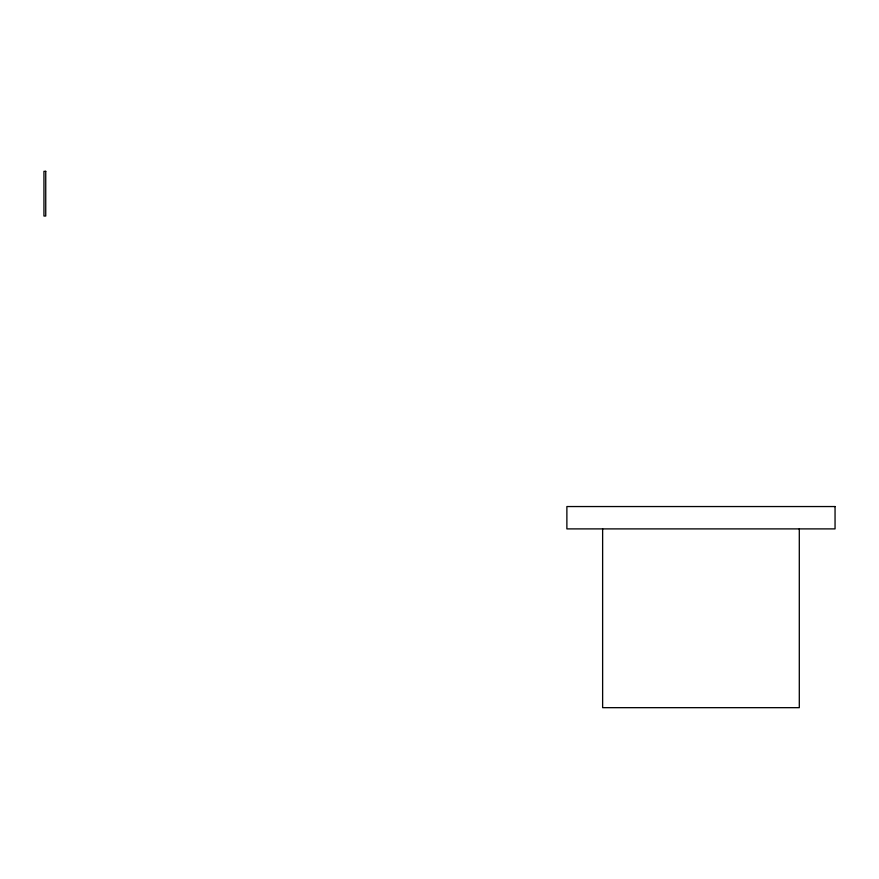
<?xml version="1.0" encoding="UTF-8"?>
<svg xmlns="http://www.w3.org/2000/svg" width="879" height="879" viewBox="0 0 879 879"><rect width="100%" height="100%" fill="white"/><g stroke="black" fill="none" stroke-linecap="round" stroke-linejoin="round"><path stroke-width="1.32" d="M799.297 528.894L799.297 707.672L602.631 707.672L602.631 528.894M45.741 171.328L43.95 171.328L43.95 216.025L45.741 216.025L45.741 171.328M835.05 506.546L566.878 506.546L566.878 528.894L835.05 528.894L835.05 506.546"/></g></svg>
